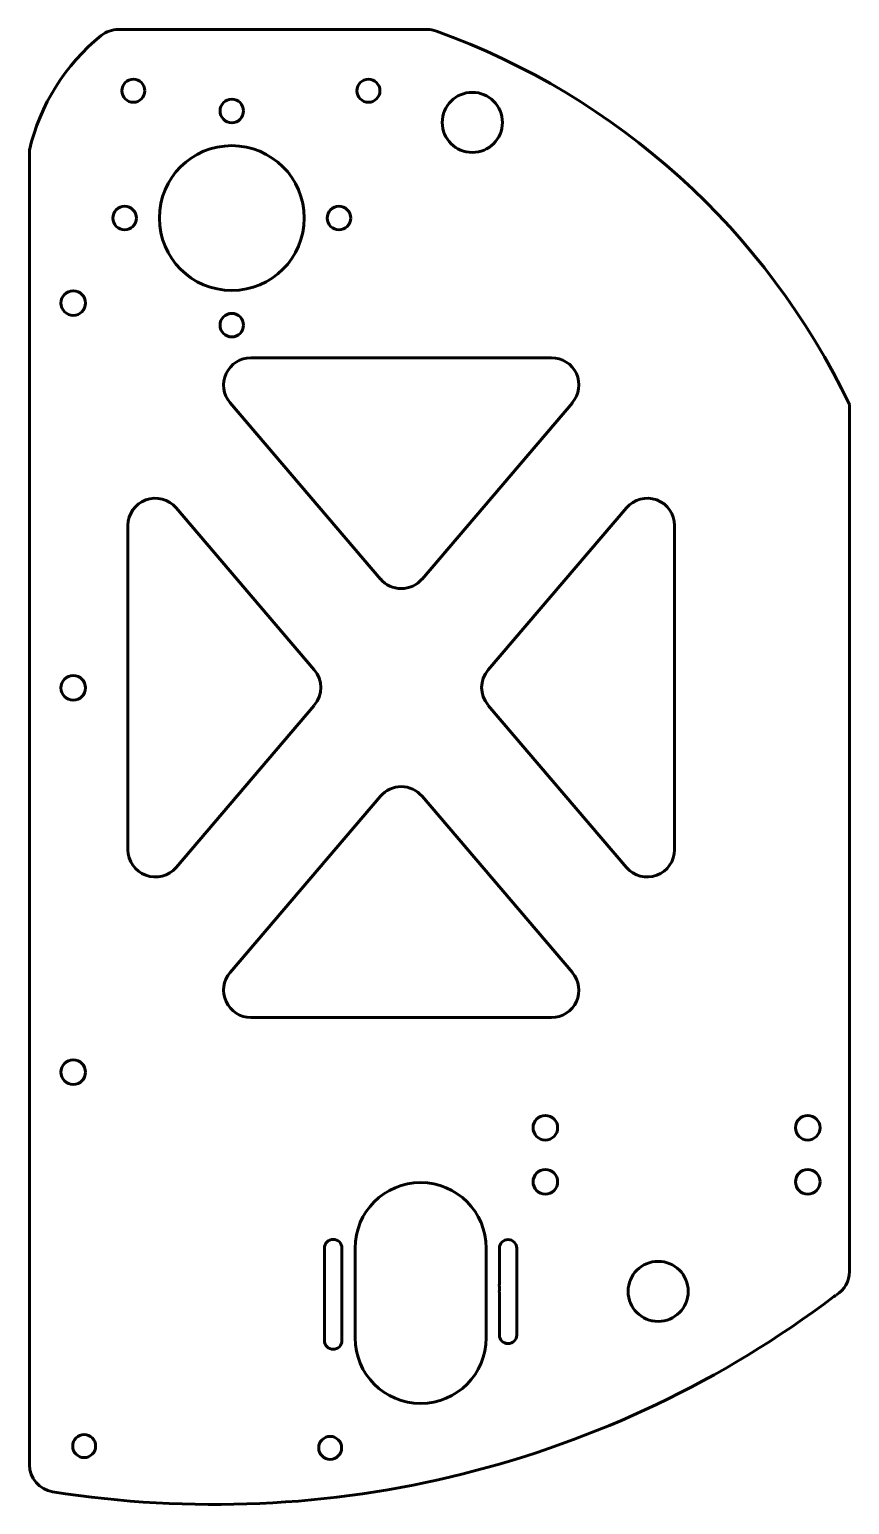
# Model space of a CAD drawing. Header units: millimetres. Extents: x -166 to -16, y 37 to 306.
import ezdxf

# ---------------------------------------------------------------- set-up
doc = ezdxf.new("R2010")
doc.units = ezdxf.units.MM
doc.linetypes.add('K5LT_BASIC', pattern=[0])
doc.layers.add('Системный слой (1)', color=251, linetype='Continuous', true_color=0x6c6c6c)

msp = doc.modelspace()

# ---------------------------------------------------------------- linework, layer by layer
at = {"layer": 'Системный слой (1)', "color": 143, "linetype": 'K5LT_BASIC', "lineweight": 60, "true_color": 0x33acca}
for p, q in [((-93.26, 306.43), (-149.74, 306.43)), ((-166, 284.37), (-166, 43.8)), ((-125.5, 246.37), (-70.51, 246.37)), ((-101.81, 205.88), (-129.3, 238.13)), ((-66.7, 238.13), (-94.2, 205.88)), ((-16, 79.14), (-16, 237.79)), ((-139.2, 218.91), (-113.91, 189.25)), ((-82.09, 189.25), (-56.81, 218.91)), ((-148, 156.35), (-148, 215.66)), ((-48, 215.66), (-48, 156.35)), ((-113.91, 182.76), (-139.2, 153.11)), ((-56.81, 153.11), (-82.09, 182.76)), ((-129.3, 133.89), (-101.81, 166.13)), ((-94.2, 166.13), (-66.7, 133.89)), ((-70.51, 125.64), (-125.5, 125.64)), ((-112.05, 66.52), (-112.05, 83.43)), ((-108.85, 83.43), (-108.85, 66.52)), ((-106.45, 67.03), (-106.45, 83.43)), ((-82.45, 83.43), (-82.45, 67.03)), ((-80.04, 76.88), (-80.04, 83.43)), ((-76.88, 83.43), (-76.88, 76.88)), ((-80.04, 75.74), (-80.04, 76.37)), ((-76.88, 76.37), (-76.88, 75.74)), ((-80.04, 67.54), (-80.04, 75.23)), ((-76.88, 75.23), (-76.88, 67.54))]:
    msp.add_line(p, q, dxfattribs=at)
for centre, radius in [((-147, 295.22), 2.1), ((-104, 295.22), 2.1), ((-85, 289.43), 5.5), ((-129, 291.53), 2.15), ((-129, 271.93), 13.25), ((-148.6, 271.93), 2.15), ((-109.4, 271.93), 2.15), ((-158, 256.37), 2.25), ((-129, 252.33), 2.15), ((-158, 185.96), 2.25), ((-158, 115.64), 2.25), ((-71.64, 105.47), 2.25), ((-23.64, 105.47), 2.25), ((-71.64, 95.57), 2.25), ((-23.64, 95.57), 2.25), ((-51, 75.52), 5.5), ((-156, 47.21), 2.1), ((-111, 46.89), 2.1)]:
    msp.add_circle(centre, radius, dxfattribs=at)
for centre, radius, start, end in [((-129, 275.78), 37.99, 128.9435, 166.9201), ((-149.74, 301.43), 5, 90, 128.9435), ((-93.26, 301.43), 5, 70.1601, 90), ((-137.16, 179.78), 134.33, 25.5855, 70.1601), ((-125.5, 241.37), 5, 90, 220.4543), ((-70.51, 241.37), 5, 319.5457, 90), ((-143, 215.66), 5, 40.4543, 180), ((-53, 215.66), 5, 0, 139.5457), ((-98, 209.13), 5, 220.4543, 319.5457), ((-117.71, 186.01), 5, 319.5457, 40.4543), ((-78.29, 186.01), 5, 139.5457, 220.4543), ((-98, 162.89), 5, 40.4543, 139.5457), ((-143, 156.35), 5, 180, 319.5457), ((-53, 156.35), 5, 220.4543, 0), ((-125.5, 130.64), 5, 139.5457, 270), ((-70.51, 130.64), 5, 270, 40.4543), ((-94.45, 83.43), 12, 0, 180), ((-110.45, 83.43), 1.6, 0, 180), ((-78.46, 83.43), 1.58, 0, 180), ((-21, 79.14), 5, 301.2303, 0), ((-78.46, 76.62), 1.6, 170.8606, 189.1394), ((-78.46, 75.49), 1.6, 170.8606, 189.1394), ((-78.46, 76.62), 1.6, 350.8606, 9.1394), ((-78.46, 75.49), 1.6, 350.8606, 9.1394), ((-132.23, 224.52), 187.99, 260.9534, 307.0989), ((-15.82, 70.59), 5, 121.2303, 127.0989), ((-78.46, 67.54), 1.58, 180, 0), ((-110.45, 66.52), 1.6, 180, 0), ((-94.45, 67.03), 12, 180, 0), ((-161, 43.8), 5, 180, 260.9534)]:
    msp.add_arc(centre, radius, start, end, dxfattribs=at)

doc.saveas('drawing.dxf')
